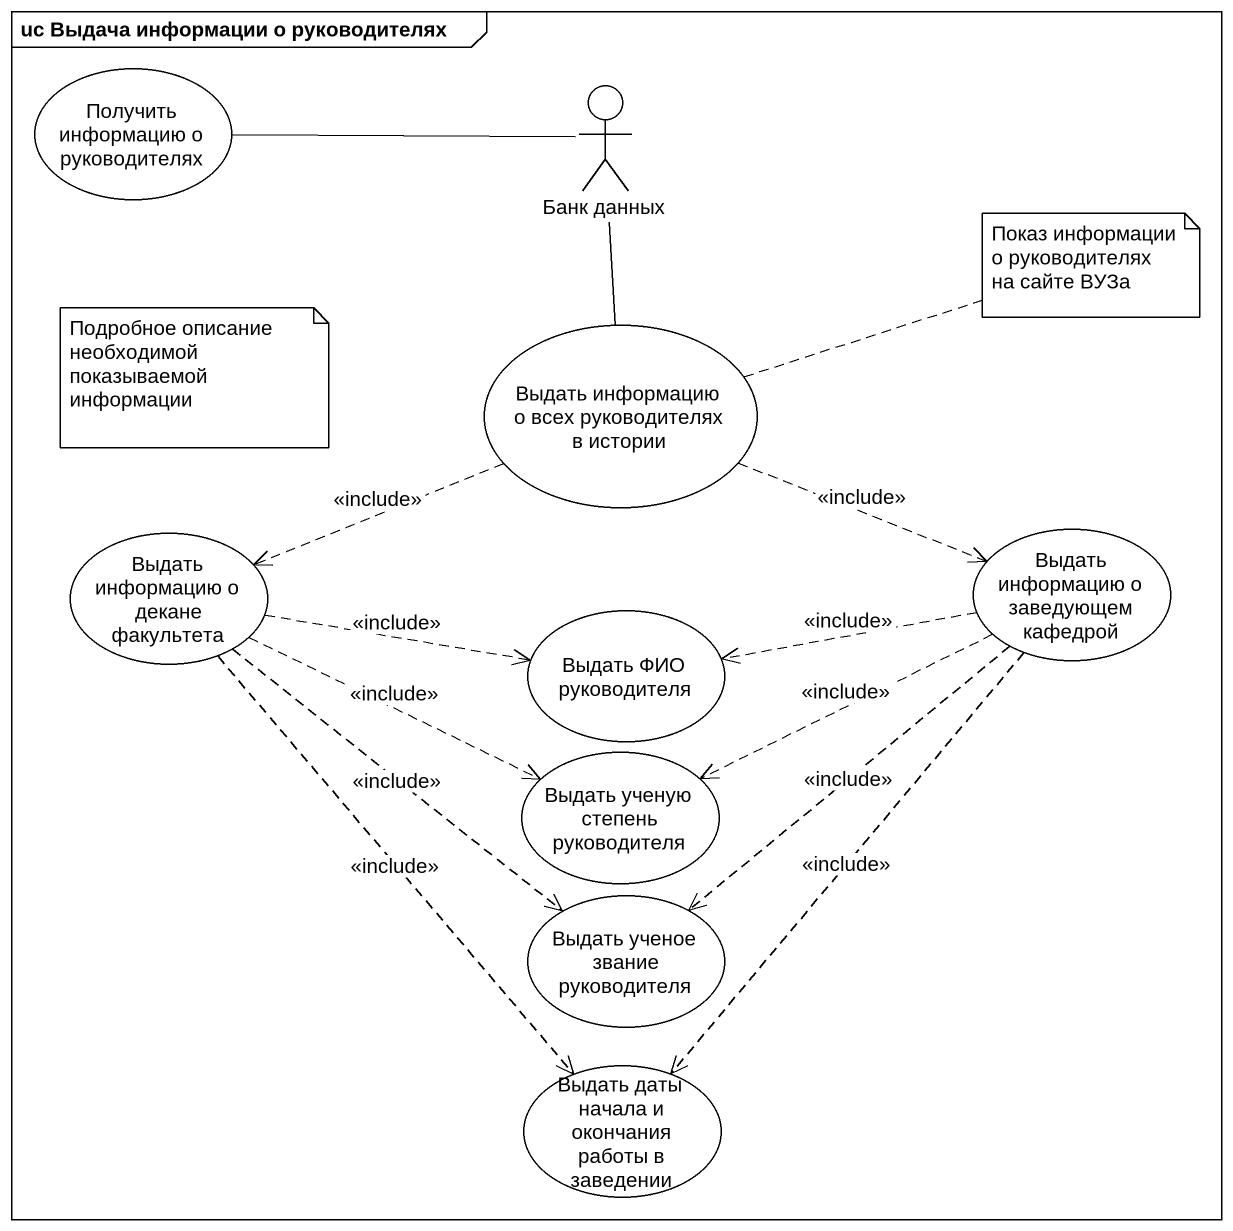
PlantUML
@startuml
mainframe uc Выдача информации о руководителях
usecase "Получить информацию о руководителях" as Получить_информацию_о
actor "Банк данных" as Банк_данных
usecase "Выдать информацию о всех руководителях в истории" as Выдать_информацию_о_всех
usecase "Выдать информацию о декане факультета" as Выдать_информацию_о_декане
usecase "Выдать информацию о заведующем кафедрой" as Выдать_информацию_о
usecase "Выдать ФИО руководителя" as Выдать_ФИО_руководителя
usecase "Выдать ученую степень руководителя" as Выдать_ученую_степень
usecase "Выдать ученое звание руководителя" as Выдать_ученое_звание
usecase "Выдать даты начала и окончания работы в заведении" as Выдать_даты_начала_и
Банк_данных -left- Получить_информацию_о
Банк_данных -- Выдать_информацию_о_всех
Выдать_информацию_о_всех .left.> Выдать_информацию_о_декане : <<include>>
Выдать_информацию_о_всех .right.> Выдать_информацию_о : <<include>>
Выдать_информацию_о_декане .right.> Выдать_ФИО_руководителя : <<include>>
Выдать_информацию_о_декане .right.> Выдать_ученую_степень : <<include>>
Выдать_информацию_о_декане ..> Выдать_ученое_звание : <<include>>
Выдать_информацию_о_декане ..> Выдать_даты_начала_и : <<include>>
Выдать_информацию_о .left.> Выдать_ФИО_руководителя : <<include>>
Выдать_информацию_о .left.> Выдать_ученую_степень : <<include>>
Выдать_информацию_о ..> Выдать_ученое_звание : <<include>>
Выдать_информацию_о ..> Выдать_даты_начала_и : <<include>>
note right of Выдать_информацию_о_всех : Показ информации о руководителях на сайте ВУЗа
note as N2
  Подробное описание необходимой показываемой информации
end note
@enduml
